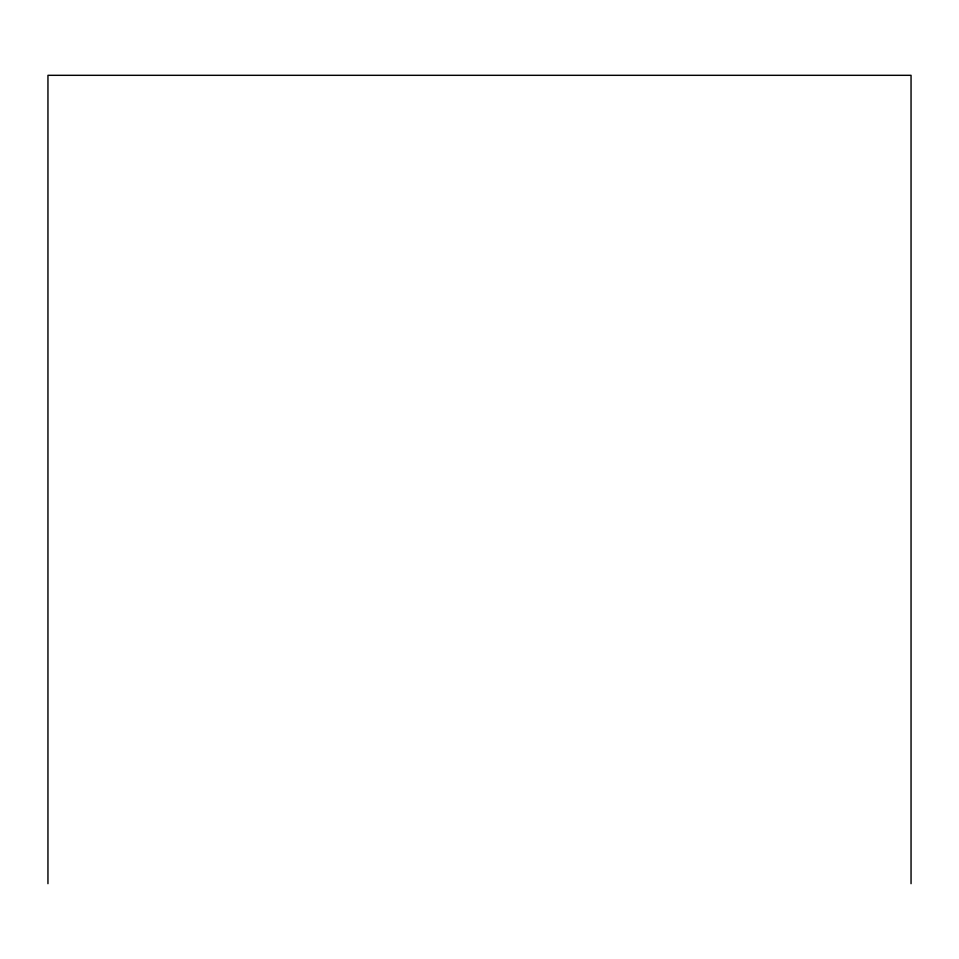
<?xml version="1.0" encoding="UTF-8"?>
<svg xmlns="http://www.w3.org/2000/svg" width="959" height="959" viewBox="0 0 959 959"><rect width="100%" height="100%" fill="white"/><g stroke="black" fill="none" stroke-linecap="round" stroke-linejoin="round"><path stroke-width="1.44" d="M911.05 883.683L911.05 75.317L47.95 75.317L47.95 883.683"/></g></svg>
